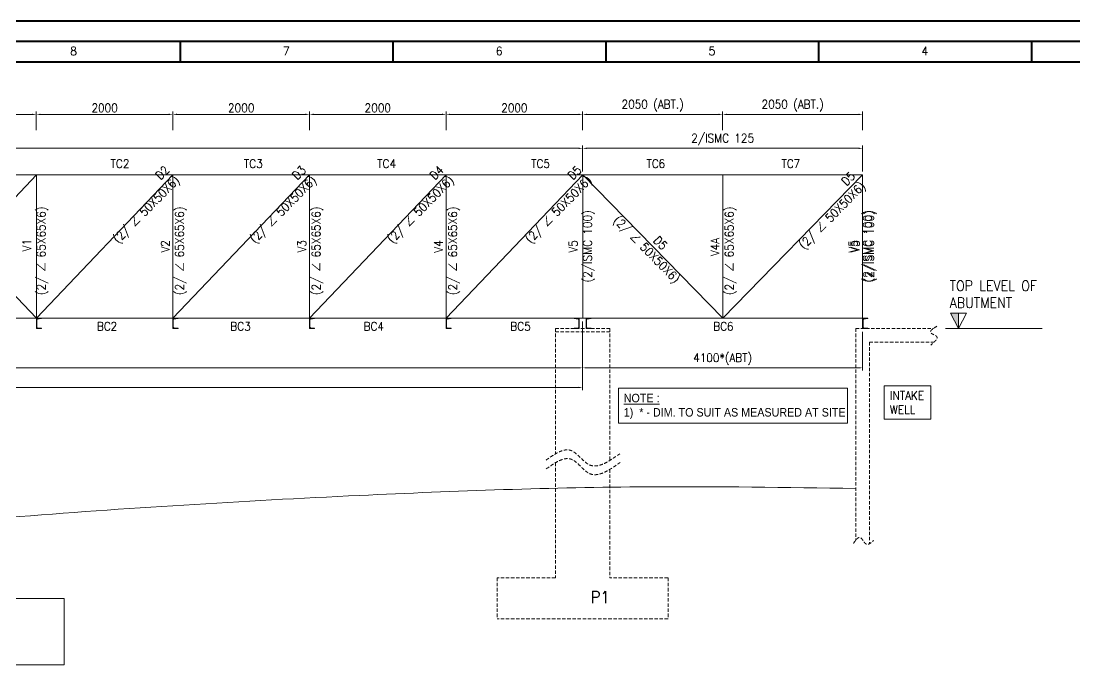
# Model space of a CAD drawing. Header units: millimetres. Extents: x 0 to 1124626, y -157535 to 82123.
# Drawn here: x 26018 to 41449, y 26043 to 35640 of the extents above; entities that cross this region are included whole.
import ezdxf
from ezdxf.enums import TextEntityAlignment as Align

# ---------------------------------------------------------------- set-up
doc = ezdxf.new("R2010")
doc.units = ezdxf.units.MM
doc.header["$MEASUREMENT"] = 0
doc.linetypes.add('HIDDEN', pattern=[0.375, 0.25, -0.125])
for name, color, linetype, lineweight in [('BORDER', 230, 'Continuous', 40), ('CN', 253, 'Continuous', 15), ('Dim', 6, 'Continuous', 13), ('HIDE', 251, 'HIDDEN', 13), ('STR. STEEL', 25, 'Continuous', 18), ('Text', 7, 'Continuous', 15), ('TITLE TEXT', 50, 'Continuous', 18)]:
    doc.layers.add(name, color=color, linetype=linetype, lineweight=lineweight)
doc.styles.add('ROMANS', font='romans.shx', dxfattribs={"oblique": 10, "height": 0.15})
doc.styles.add('style1', font='romans.shx', dxfattribs={"width": 0.9, "height": 300})
doc.dimstyles.new('Copy of DIM-1', dxfattribs={"dimscale": 40, "dimtxt": 125, "dimasz": 3, "dimexe": 1, "dimexo": 1.2, "dimgap": 0.8, "dimtad": 1, "dimdec": 0, "dimzin": 1, "dimdsep": 46, "dimtxsty": 'style1', "dimcen": 2, "dimclrd": 8, "dimclre": 8, "dimclrt": 7, "dimadec": 0, "dimazin": 0, "dimtfac": 1, "dimtdec": 0, "dimtofl": 0, "dimtmove": 1, "dimatfit": 3, "dimfxl": 1, "dimtolj": 1, "dimtzin": 0, "dimlwd": 9, "dimlwe": 9, "dimarcsym": 1})

# ---------------------------------------------------------------- blocks, each defined once
blk = doc.blocks.new('SHEET-1')
at = {"layer": 'BORDER', "color": 230}
for p, q in [((472.44, 589), (472.44, 584)), ((524.38, 589), (524.38, 584)), ((576.31, 589), (576.31, 584)), ((628.25, 589), (628.25, 584)), ((680.19, 589), (680.19, 584))]:
    blk.add_line(p, q, dxfattribs=at)
at = {"layer": 'BORDER', "color": 141}
blk.add_lwpolyline([(0, 0), (841, 0), (841, 594), (0, 594)], close=True, dxfattribs=at)
at = {"layer": 'BORDER', "color": 230}
for points in [[(5, 5), (836, 5), (836, 589), (5, 589)], [(10, 10), (831, 10), (831, 584), (10, 584)]]:
    blk.add_lwpolyline(points, close=True, dxfattribs=at)
at = {"layer": 'BORDER', "color": 31, "style": 'ROMANS'}
for s, p in [('8', (445.58, 585.7)), ('7', (497.52, 585.7)), ('6', (549.46, 585.7)), ('5', (601.4, 585.7)), ('4', (653.33, 585.7))]:
    blk.add_text(s, height=2, dxfattribs=at).set_placement(p)
blk.add_attdef('FILE', text='', height=2, dxfattribs=at).set_placement((836.21, 1.37), align=Align.RIGHT)
blk = doc.blocks.new('*D86')
at = {"layer": 'DEFPOINTS', "color": 0, "ltscale": 20, "transparency": 16777216}
for p in [(16241, 33778), (16241, 33392), (34241, 33392)]:
    blk.add_point(p, dxfattribs=at)
at = {"layer": 'Dim', "color": 8, "lineweight": 9, "ltscale": 20, "transparency": 16777216}
for p, q in [((16241, 33440), (16241, 33818)), ((34241, 33440), (34241, 33818)), ((34181, 33778), (16301, 33778))]:
    blk.add_line(p, q, dxfattribs=at)
at = {"layer": 'Dim', "color": 8, "ltscale": 20, "transparency": 16777216}
for points in [[(16301, 33788), (16301, 33768), (16241, 33778)], [(34181, 33788), (34181, 33768), (34241, 33778)]]:
    blk.add_solid(points, dxfattribs=at)
at = {"layer": 'Dim', "color": 7, "ltscale": 20, "transparency": 16777216, "insert": (25241, 33906), "char_height": 125, "attachment_point": 5, "style": 'style1'}
blk.add_mtext('\\A1;2/ISMC 125', dxfattribs=at)
blk = doc.blocks.new('*D87')
at = {"layer": 'DEFPOINTS', "color": 0, "ltscale": 20, "transparency": 16777216}
for p in [(16241, 31274), (34241, 31292), (34241, 30566)]:
    blk.add_point(p, dxfattribs=at)
at = {"layer": 'Dim', "color": 8, "lineweight": 9, "ltscale": 20, "transparency": 16777216}
for p, q in [((16241, 31226), (16241, 30526)), ((34241, 31244), (34241, 30526)), ((16301, 30566), (34181, 30566))]:
    blk.add_line(p, q, dxfattribs=at)
at = {"layer": 'Dim', "color": 8, "ltscale": 20, "transparency": 16777216}
for points in [[(16301, 30576), (16301, 30556), (16241, 30566)], [(34181, 30576), (34181, 30556), (34241, 30566)]]:
    blk.add_solid(points, dxfattribs=at)
at = {"layer": 'Dim', "color": 7, "ltscale": 20, "transparency": 16777216, "insert": (25241, 30693), "char_height": 125, "attachment_point": 5, "style": 'style1'}
blk.add_mtext('\\A1;2/ ISMC 100', dxfattribs=at)
blk = doc.blocks.new('*D92')
at = {"layer": 'DEFPOINTS', "color": 0, "ltscale": 20, "transparency": 16777216}
for p in [(26241, 34275), (24241, 33996), (26241, 33996)]:
    blk.add_point(p, dxfattribs=at)
at = {"layer": 'Dim', "color": 8, "lineweight": 9, "ltscale": 20, "transparency": 16777216}
for p, q in [((24241, 34044), (24241, 34315)), ((24301, 34275), (26181, 34275)), ((26241, 34044), (26241, 34315))]:
    blk.add_line(p, q, dxfattribs=at)
at = {"layer": 'Dim', "color": 8, "ltscale": 20, "transparency": 16777216}
for points in [[(24301, 34285), (24301, 34265), (24241, 34275)], [(26181, 34285), (26181, 34265), (26241, 34275)]]:
    blk.add_solid(points, dxfattribs=at)
at = {"layer": 'Dim', "color": 7, "ltscale": 20, "transparency": 16777216, "insert": (25241, 34370), "char_height": 125, "attachment_point": 5, "style": 'style1'}
blk.add_mtext('\\A1;2000', dxfattribs=at)
blk = doc.blocks.new('*D93')
at = {"layer": 'DEFPOINTS', "color": 0, "ltscale": 20, "transparency": 16777216}
for p in [(28241, 34275), (26241, 33996), (28241, 33996)]:
    blk.add_point(p, dxfattribs=at)
at = {"layer": 'Dim', "color": 8, "lineweight": 9, "ltscale": 20, "transparency": 16777216}
for p, q in [((26241, 34044), (26241, 34315)), ((26301, 34275), (28181, 34275)), ((28241, 34044), (28241, 34315))]:
    blk.add_line(p, q, dxfattribs=at)
at = {"layer": 'Dim', "color": 8, "ltscale": 20, "transparency": 16777216}
for points in [[(26301, 34285), (26301, 34265), (26241, 34275)], [(28181, 34285), (28181, 34265), (28241, 34275)]]:
    blk.add_solid(points, dxfattribs=at)
at = {"layer": 'Dim', "color": 7, "ltscale": 20, "transparency": 16777216, "insert": (27241, 34370), "char_height": 125, "attachment_point": 5, "style": 'style1'}
blk.add_mtext('\\A1;2000', dxfattribs=at)
blk = doc.blocks.new('*D94')
at = {"layer": 'DEFPOINTS', "color": 0, "ltscale": 20, "transparency": 16777216}
for p in [(30241, 34275), (28241, 33996), (30241, 33996)]:
    blk.add_point(p, dxfattribs=at)
at = {"layer": 'Dim', "color": 8, "lineweight": 9, "ltscale": 20, "transparency": 16777216}
for p, q in [((28241, 34044), (28241, 34315)), ((28301, 34275), (30181, 34275)), ((30241, 34044), (30241, 34315))]:
    blk.add_line(p, q, dxfattribs=at)
at = {"layer": 'Dim', "color": 8, "ltscale": 20, "transparency": 16777216}
for points in [[(28301, 34285), (28301, 34265), (28241, 34275)], [(30181, 34285), (30181, 34265), (30241, 34275)]]:
    blk.add_solid(points, dxfattribs=at)
at = {"layer": 'Dim', "color": 7, "ltscale": 20, "transparency": 16777216, "insert": (29241, 34370), "char_height": 125, "attachment_point": 5, "style": 'style1'}
blk.add_mtext('\\A1;2000', dxfattribs=at)
blk = doc.blocks.new('*D95')
at = {"layer": 'DEFPOINTS', "color": 0, "ltscale": 20, "transparency": 16777216}
for p in [(32241, 34275), (30241, 33996), (32241, 33996)]:
    blk.add_point(p, dxfattribs=at)
at = {"layer": 'Dim', "color": 8, "lineweight": 9, "ltscale": 20, "transparency": 16777216}
for p, q in [((30241, 34044), (30241, 34315)), ((30301, 34275), (32181, 34275)), ((32241, 34044), (32241, 34315))]:
    blk.add_line(p, q, dxfattribs=at)
at = {"layer": 'Dim', "color": 8, "ltscale": 20, "transparency": 16777216}
for points in [[(30301, 34285), (30301, 34265), (30241, 34275)], [(32181, 34285), (32181, 34265), (32241, 34275)]]:
    blk.add_solid(points, dxfattribs=at)
at = {"layer": 'Dim', "color": 7, "ltscale": 20, "transparency": 16777216, "insert": (31241, 34370), "char_height": 125, "attachment_point": 5, "style": 'style1'}
blk.add_mtext('\\A1;2000', dxfattribs=at)
blk = doc.blocks.new('*D96')
at = {"layer": 'DEFPOINTS', "color": 0, "ltscale": 20, "transparency": 16777216}
for p in [(34241, 34275), (32241, 33996), (34241, 33996)]:
    blk.add_point(p, dxfattribs=at)
at = {"layer": 'Dim', "color": 8, "lineweight": 9, "ltscale": 20, "transparency": 16777216}
for p, q in [((32241, 34044), (32241, 34315)), ((32301, 34275), (34181, 34275)), ((34241, 34044), (34241, 34315))]:
    blk.add_line(p, q, dxfattribs=at)
at = {"layer": 'Dim', "color": 8, "ltscale": 20, "transparency": 16777216}
for points in [[(32301, 34285), (32301, 34265), (32241, 34275)], [(34181, 34285), (34181, 34265), (34241, 34275)]]:
    blk.add_solid(points, dxfattribs=at)
at = {"layer": 'Dim', "color": 7, "ltscale": 20, "transparency": 16777216, "insert": (33241, 34370), "char_height": 125, "attachment_point": 5, "style": 'style1'}
blk.add_mtext('\\A1;2000', dxfattribs=at)
blk = doc.blocks.new('*D104')
at = {"layer": 'DEFPOINTS', "color": 0, "ltscale": 20, "transparency": 16777216}
for p in [(34241, 31292), (38341, 31142), (38341, 30566)]:
    blk.add_point(p, dxfattribs=at)
at = {"layer": 'Dim', "color": 8, "lineweight": 9, "ltscale": 20, "transparency": 16777216}
for p, q in [((34241, 31244), (34241, 30526)), ((38341, 31094), (38341, 30526)), ((34301, 30566), (38281, 30566))]:
    blk.add_line(p, q, dxfattribs=at)
at = {"layer": 'Dim', "color": 8, "ltscale": 20, "transparency": 16777216}
for points in [[(34301, 30576), (34301, 30556), (34241, 30566)], [(38281, 30576), (38281, 30556), (38341, 30566)]]:
    blk.add_solid(points, dxfattribs=at)
at = {"layer": 'Dim', "color": 7, "ltscale": 20, "transparency": 16777216, "insert": (36291, 30693), "char_height": 125, "attachment_point": 5, "style": 'style1'}
blk.add_mtext('\\A1;4100*(ABT)', dxfattribs=at)
blk = doc.blocks.new('*D98')
at = {"layer": 'DEFPOINTS', "color": 0, "ltscale": 20, "transparency": 16777216}
for p in [(36291, 34275), (34241, 33996), (36291, 33996)]:
    blk.add_point(p, dxfattribs=at)
at = {"layer": 'Dim', "color": 8, "lineweight": 9, "ltscale": 20, "transparency": 16777216}
for p, q in [((34241, 34044), (34241, 34315)), ((34301, 34275), (36231, 34275)), ((36291, 34044), (36291, 34315))]:
    blk.add_line(p, q, dxfattribs=at)
at = {"layer": 'Dim', "color": 8, "ltscale": 20, "transparency": 16777216}
for points in [[(34301, 34285), (34301, 34265), (34241, 34275)], [(36231, 34285), (36231, 34265), (36291, 34275)]]:
    blk.add_solid(points, dxfattribs=at)
at = {"layer": 'Dim', "color": 7, "ltscale": 20, "transparency": 16777216, "insert": (35266, 34402), "char_height": 125, "attachment_point": 5, "style": 'style1'}
blk.add_mtext('\\A1;2050 (ABT.)', dxfattribs=at)
blk = doc.blocks.new('*D99')
at = {"layer": 'DEFPOINTS', "color": 0, "ltscale": 20, "transparency": 16777216}
for p in [(34241, 33778), (34241, 33392), (38341, 33392)]:
    blk.add_point(p, dxfattribs=at)
at = {"layer": 'Dim', "color": 8, "lineweight": 9, "ltscale": 20, "transparency": 16777216}
for p, q in [((34241, 33440), (34241, 33818)), ((38341, 33440), (38341, 33818)), ((38281, 33778), (34301, 33778))]:
    blk.add_line(p, q, dxfattribs=at)
at = {"layer": 'Dim', "color": 8, "ltscale": 20, "transparency": 16777216}
for points in [[(34301, 33788), (34301, 33768), (34241, 33778)], [(38281, 33788), (38281, 33768), (38341, 33778)]]:
    blk.add_solid(points, dxfattribs=at)
at = {"layer": 'Dim', "color": 7, "ltscale": 20, "transparency": 16777216, "insert": (36291, 33906), "char_height": 125, "attachment_point": 5, "style": 'style1'}
blk.add_mtext('\\A1;2/ISMC 125', dxfattribs=at)
blk = doc.blocks.new('*D101')
at = {"layer": 'DEFPOINTS', "color": 0, "ltscale": 20, "transparency": 16777216}
for p in [(34241, 30620), (16241, 30398), (34241, 30279)]:
    blk.add_point(p, dxfattribs=at)
at = {"layer": 'Dim', "color": 8, "lineweight": 9, "ltscale": 20, "transparency": 16777216}
for p, q in [((34241, 30572), (34241, 30239)), ((16241, 30350), (16241, 30239)), ((16301, 30279), (34181, 30279))]:
    blk.add_line(p, q, dxfattribs=at)
at = {"layer": 'Dim', "color": 8, "ltscale": 20, "transparency": 16777216}
for points in [[(16301, 30289), (16301, 30269), (16241, 30279)], [(34181, 30289), (34181, 30269), (34241, 30279)]]:
    blk.add_solid(points, dxfattribs=at)
at = {"layer": 'Dim', "color": 7, "ltscale": 20, "transparency": 16777216, "insert": (25241, 30374), "char_height": 125, "attachment_point": 5, "style": 'style1'}
blk.add_mtext('\\A1;18000', dxfattribs=at)
blk = doc.blocks.new('*D103')
at = {"layer": 'DEFPOINTS', "color": 0, "ltscale": 20, "transparency": 16777216}
for p in [(36291, 34275), (36291, 33996), (38341, 33996)]:
    blk.add_point(p, dxfattribs=at)
at = {"layer": 'Dim', "color": 8, "lineweight": 9, "ltscale": 20, "transparency": 16777216}
for p, q in [((36291, 34044), (36291, 34315)), ((38281, 34275), (36351, 34275)), ((38341, 34044), (38341, 34315))]:
    blk.add_line(p, q, dxfattribs=at)
at = {"layer": 'Dim', "color": 8, "ltscale": 20, "transparency": 16777216}
for points in [[(36351, 34285), (36351, 34265), (36291, 34275)], [(38281, 34285), (38281, 34265), (38341, 34275)]]:
    blk.add_solid(points, dxfattribs=at)
at = {"layer": 'Dim', "color": 7, "ltscale": 20, "transparency": 16777216, "insert": (37316, 34402), "char_height": 125, "attachment_point": 5, "style": 'style1'}
blk.add_mtext('\\A1;2050 (ABT.)', dxfattribs=at)

msp = doc.modelspace()

# ---------------------------------------------------------------- hatches: boundary and pattern name
at = {"layer": 'Dim', "ltscale": 20}
msp.add_hatch(color=4, dxfattribs=at).paths.add_polyline_path([(39745.1469, 31141.7002), (39745.1469, 31366.306), (39628.0231, 31366.306)])

# ---------------------------------------------------------------- linework, layer by layer
at = {"layer": 'CN', "linetype": 'Continuous', "ltscale": 5}
for p, q in [((16241.3516, 33391.7002), (38341.3516, 33391.7002)), ((36291.3516, 31291.7002), (36291.3516, 33391.7002))]:
    msp.add_line(p, q, dxfattribs=at)
at = {"layer": 'CN', "ltscale": 20}
for p, q in [((24241.3516, 33391.7002), (26241.3516, 31291.7002)), ((26241.3516, 33391.7002), (24241.3516, 31291.7002)), ((26241.3516, 33391.7002), (26241.3516, 31291.7002)), ((28241.3516, 33391.7002), (26241.3516, 31291.7002)), ((28241.3516, 33391.7002), (28241.3516, 31291.7002)), ((30241.3516, 33391.7002), (28241.3516, 31291.7002)), ((30241.3516, 33391.7002), (30241.3516, 31291.7002)), ((32241.3516, 33391.7002), (30241.3516, 31291.7002)), ((32241.3516, 33391.7002), (32241.3516, 31291.7002)), ((34241.3516, 33391.7002), (32241.3516, 31291.7002)), ((34241.3516, 33391.7002), (34241.3516, 31291.7002)), ((34241.3516, 33391.7002), (36291.3516, 31291.7002)), ((38341.3516, 33391.7002), (36291.3516, 31291.7002)), ((38341.3516, 33391.7002), (38341.3516, 31291.7002)), ((38341.3516, 33391.7002), (38341.3516, 31291.7002)), ((16241.3516, 31291.7002), (38341.3516, 31291.7002))]:
    msp.add_line(p, q, dxfattribs=at)
at = {"layer": 'Dim', "ltscale": 20}
for p, q in [((39862.2706, 31366.306), (39628.0231, 31366.306)), ((39745.1469, 31141.7002), (39628.0231, 31366.306)), ((39745.1469, 31366.306), (39745.1469, 31141.7002)), ((39745.1469, 31141.7002), (39862.2706, 31366.306)), ((39554.7669, 31141.7002), (40969.336, 31141.7002))]:
    msp.add_line(p, q, dxfattribs=at)
at = {"layer": 'Dim', "ltscale": 0.005}
msp.add_lwpolyline([(34766.1789, 30267.0694), (38117.6963, 30267.0694), (38117.6963, 29754.7261), (34766.1789, 29754.7261)], close=True, dxfattribs=at)
at = {"layer": 'Dim', "ltscale": 20}
for points in [[(38653.8933, 30301.3837), (39339.8767, 30301.3837), (39339.8767, 29813.2657), (38653.8933, 29813.2657)], [(20390.7619, 27192.6925), (26650.3212, 27192.6925), (26650.3212, 26218.6573), (20390.7619, 26218.6573)]]:
    msp.add_lwpolyline(points, close=True, dxfattribs=at)
msp.add_open_spline([(734.759, 29148.3703), (1244.2911, 29064.3128), (2667.4356, 28806.9364), (5269.8607, 28673.2214), (8077.0746, 28207.6789), (10623.7223, 27999.0022), (13115.313, 28085.6897), (15730.4302, 28014.4312), (18867.6894, 27989.1684), (22170.8173, 28052.7131), (26287.3803, 28436.7716), (30664.0643, 28702.4721), (34802.7473, 28853.6893), (37226.4417, 28816.2005), (38241.3516, 28800.5023)], degree=3, knots=[4051.8100834888, 4051.8100834888, 4051.8100834888, 4051.8100834888, 5600.5963856295, 8387.0345980708, 11851.3828812712, 14132.750201967, 16036.853173135, 19324.427605079, 21979.2229669936, 25449.5855650394, 29229.1022168672, 34377.4566626423, 38603.7903835289, 41648.505977712, 41648.505977712, 41648.505977712, 41648.505977712], dxfattribs=at)
at = {"layer": 'HIDE', "linetype": 'HIDDEN', "ltscale": 200}
for p, q in [((33841.3516, 31141.7002), (34641.3516, 31141.7002)), ((33841.3516, 31141.7002), (33841.3516, 29305.7228)), ((33841.3516, 31090.9325), (34641.3516, 31090.9325)), ((34641.3516, 31141.7002), (34641.3516, 29211.4044)), ((38241.3516, 31141.7002), (39378.6804, 31141.7002)), ((38241.3516, 31141.7002), (38241.3516, 28045.6514)), ((38441.3516, 30941.7002), (39386.1625, 30941.7002)), ((38441.3516, 30941.7002), (38441.3516, 27992.2682)), ((33841.3516, 29175.7566), (33841.3516, 27494.4264)), ((34641.3516, 29081.3907), (34641.3516, 27494.4264)), ((32991.3516, 27494.4264), (32991.3516, 26894.4264)), ((33841.3516, 27494.4264), (32991.3516, 27494.4264)), ((35491.3516, 27494.4264), (34641.3516, 27494.4264)), ((35491.3516, 27494.4264), (35491.3516, 26894.4264)), ((35491.3516, 26894.4264), (32991.3516, 26894.4264))]:
    msp.add_line(p, q, dxfattribs=at)
for points in [[(39429.7672, 31174.686), (39336.176, 31081.1884), (39423.6256, 31026.4975), (39337.5884, 30899.286)], [(33705.5757, 29215.2636), (34070.4214, 29356.5763), (34337.4595, 29147.6054), (34785.3801, 29307.7842)], [(33708.7036, 29087.1456), (34073.5493, 29228.4582), (34340.5873, 29019.4874), (34788.5079, 29179.6662)], [(38204.704, 27997.4668), (38304.7191, 28082.5836), (38396.5601, 27985.8747), (38503.2944, 28040.4285)]]:
    msp.add_spline(points, degree=3, dxfattribs=at)
at = {"layer": 'STR. STEEL', "ltscale": 20}
for points in [[(26241.3516, 31141.7002), (26316.3516, 31141.7002), (26316.3516, 31144.8973, 0.383864035), (26314.2025, 31147.2842), (26256.0063, 31153.4009, -0.383864035), (26247.0516, 31163.3461), (26247.0516, 31270.0542, -0.383864035), (26256.0063, 31279.9995), (26314.2025, 31286.1161, 0.383864035), (26316.3516, 31288.503), (26316.3516, 31291.7002), (26241.3516, 31291.7002)], [(28241.3516, 31141.7002), (28316.3516, 31141.7002), (28316.3516, 31144.8973, 0.383864035), (28314.2025, 31147.2842), (28256.0063, 31153.4009, -0.383864035), (28247.0516, 31163.3461), (28247.0516, 31270.0542, -0.383864035), (28256.0063, 31279.9995), (28314.2025, 31286.1161, 0.383864035), (28316.3516, 31288.503), (28316.3516, 31291.7002), (28241.3516, 31291.7002)], [(30241.3516, 31141.7002), (30316.3516, 31141.7002), (30316.3516, 31144.8973, 0.383864035), (30314.2025, 31147.2842), (30256.0063, 31153.4009, -0.383864035), (30247.0516, 31163.3461), (30247.0516, 31270.0542, -0.383864035), (30256.0063, 31279.9995), (30314.2025, 31286.1161, 0.383864035), (30316.3516, 31288.503), (30316.3516, 31291.7002), (30241.3516, 31291.7002)], [(32241.3516, 31141.7002), (32316.3516, 31141.7002), (32316.3516, 31144.8973, 0.383864035), (32314.2025, 31147.2842), (32256.0063, 31153.4009, -0.383864035), (32247.0516, 31163.3461), (32247.0516, 31270.0542, -0.383864035), (32256.0063, 31279.9995), (32314.2025, 31286.1161, 0.383864035), (32316.3516, 31288.503), (32316.3516, 31291.7002), (32241.3516, 31291.7002)], [(34191.3516, 31141.7002), (34116.3516, 31141.7002), (34116.3516, 31144.8973, -0.383864035), (34118.5007, 31147.2842), (34176.6969, 31153.4009, 0.383864035), (34185.6516, 31163.3461), (34185.6516, 31270.0542, 0.383864035), (34176.6969, 31279.9995), (34118.5007, 31286.1161, -0.383864035), (34116.3516, 31288.503), (34116.3516, 31291.7002), (34191.3516, 31291.7002)], [(34291.3516, 31141.7002), (34366.3516, 31141.7002), (34366.3516, 31144.8973, 0.383864035), (34364.2025, 31147.2842), (34306.0063, 31153.4009, -0.383864035), (34297.0516, 31163.3461), (34297.0516, 31270.0542, -0.383864035), (34306.0063, 31279.9995), (34364.2025, 31286.1161, 0.383864035), (34366.3516, 31288.503), (34366.3516, 31291.7002), (34291.3516, 31291.7002)], [(38341.3516, 31141.7002), (38416.3516, 31141.7002), (38416.3516, 31144.8973, 0.383864035), (38414.2025, 31147.2842), (38356.0063, 31153.4009, -0.383864035), (38347.0516, 31163.3461), (38347.0516, 31270.0542, -0.383864035), (38356.0063, 31279.9995), (38414.2025, 31286.1161, 0.383864035), (38416.3516, 31288.503), (38416.3516, 31291.7002), (38341.3516, 31291.7002)]]:
    msp.add_lwpolyline(points, format="xyb", close=True, dxfattribs=at)

# ---------------------------------------------------------------- block references
at = {"xscale": 60, "yscale": 60, "zscale": 60}
msp.add_blockref('SHEET-1', (0, 0), dxfattribs=at)

# ---------------------------------------------------------------- texts
at = {"layer": 'Text', "ltscale": 20, "style": 'style1'}
for s, insert, char_height, width, attachment_point in [('TC2', (27603.1541, 33616.5854), 125, 111.984005, 3), ('TC3', (29557.0331, 33616.5854), 125, 111.984005, 3), ('TC4', (31508.2687, 33616.5854), 125, 111.984005, 3), ('TC5', (33762.568, 33616.5854), 125, 111.984005, 3), ('TC6', (35450.6163, 33616.5854), 125, 111.984005, 3), ('TC7', (37427.2222, 33616.5854), 125, 111.984005, 3), ('BC2', (27426.3304, 31235.041), 125, 111.984005, 3), ('BC3', (29380.2094, 31235.041), 125, 111.984005, 3), ('BC4', (31331.445, 31235.041), 125, 111.984005, 3), ('BC5', (33481.1056, 31235.041), 125, 111.984005, 3), ('BC6', (36451.0877, 31235.041), 125, 111.984005, 3), ('{\\fArial Baltic|b0|i0|c0|p34;\\LNOTE :\\l\\P1)  * - DIM. TO SUIT AS MEASURED AT SITE}', (34842.6624, 30185.9026), 125, 3873.548408, 1), ('P1', (34360.1581, 27297.1174), 175, 111.984005, 1)]:
    msp.add_mtext(s, dxfattribs=dict(at, insert=insert, char_height=char_height, width=width, attachment_point=attachment_point))
at = {"layer": 'Text', "ltscale": 20, "char_height": 125, "style": 'style1'}
for s, insert, width, attachment_point, rotation in [('D2\\P(2/ ∠ 50X50X6)', (28111.601, 33534.7607), 2822.717504, 3, 45.38276771), ('D3\\P(2/ ∠ 50X50X6)', (30114.0865, 33534.7607), 2822.717504, 3, 45.38276771), ('D4\\P(2/ ∠ 50X50X6)', (32127.4371, 33534.7607), 2822.717504, 3, 45.38276771), ('D5\\P(2/ ∠ 50X50X6)', (34148.43, 33534.7607), 2822.717504, 3, 45.38276771), ('D5\\P(2/ ∠ 50X50X6)', (38154.4417, 33448.0429), 2822.717504, 3, 45.38276771), ('\\pi1361.4,t1361.4;V1\\P\\pi723.86,tz;(2/ ∠ 65X65X6)', (26040.8097, 30906.8929), 2872.717504, 1, 90), ('\\pi1345.3,t2845.3;V2\\P\\pi723.86,tz;(2/ ∠ 65X65X6)', (28441.8935, 30906.8929), 2872.717504, 7, 90), ('\\pi1345.3;V3\\P\\pi723.86;(2/ ∠ 65X65X6)', (30441.8935, 30906.8929), 2872.717504, 7, 90), ('\\pi1342.6;V4\\P\\pi723.86;(2/ ∠ 65X65X6)', (32441.8935, 30906.8929), 2872.717504, 7, 90), ('\\pi1291.7;V4A\\P\\pi723.86;(2/ ∠ 65X65X6)', (36491.8935, 30906.8929), 2872.717504, 7, 90), ('\\pxqc;V5\\P(2/ISMC 100)', (34040.8097, 30906.8929), 2872.717504, 1, 90), ('\\pi1320.3;D5\\P\\pi698.86;(2/ ∠ 50X50X6)', (34428.2615, 33448.0429), 2822.717504, 1, 314.61723229), ('\\pxqc;V5\\P(2/ISMC 100)', (38140.8097, 30906.8929), 2872.717504, 1, 90), ('\\pxqc;V5\\P(2/ISMC 100)', (38545.3997, 30906.8929), 2872.717504, 7, 90)]:
    msp.add_mtext(s, dxfattribs=dict(at, insert=insert, width=width, attachment_point=attachment_point, rotation=rotation))
at = {"layer": 'TITLE TEXT', "ltscale": 20, "width": 8570.669872, "attachment_point": 1, "style": 'style1'}
for s, insert, char_height in [('TOP LEVEL OF \\PABUTMENT', (39615.8502, 31842.818), 150), ('INTAKE\\PWELL', (38740.7464, 30224.4417), 125)]:
    msp.add_mtext(s, dxfattribs=dict(at, insert=insert, char_height=char_height))

# ---------------------------------------------------------------- dimensions: what is measured, and where the dimension line sits
at = {"layer": 'Dim', "ltscale": 20}
for base, p1, p2, text, picture, middle in [((36291.3516, 34275.1541), (34241.3516, 33995.6403), (36291.3516, 33995.6403), '<> (ABT.)', '*D98', (35266.3516, 34402.3922)), ((34241.3516, 30566.0124), (16241.3516, 31274.0783), (34241.3516, 31291.7002), '2/ ISMC 100', '*D87', (25241.3516, 30693.2505)), ((38341.3516, 30566.0124), (34241.3516, 31291.7002), (38341.3516, 31141.7002), '<>*(ABT)', '*D104', (36291.3516, 30693.2505))]:
    dim = msp.add_linear_dim(base=base, p1=p1, p2=p2, text=text, dimstyle='Copy of DIM-1', override={"dimtxt": 125}, dxfattribs=at)
    dim.commit()
    dim.dimension.update_dxf_attribs({"geometry": picture, "text_midpoint": middle})
for base, p1, p2, text, picture, middle in [((36291.3516, 34275.1541), (38341.3516, 33995.6403), (36291.3516, 33995.6403), '<> (ABT.)', '*D103', (37316.3516, 34402.3922)), ((16241.3516, 33778.2666), (34241.3516, 33391.7002), (16241.3516, 33391.7002), '2/ISMC 125', '*D86', (25241.3516, 33905.5047)), ((34241.3516, 33778.2666), (38341.3516, 33391.7002), (34241.3516, 33391.7002), '2/ISMC 125', '*D99', (36291.3516, 33905.5047))]:
    dim = msp.add_linear_dim(base=base, p1=p1, p2=p2, angle=180, text=text, dimstyle='Copy of DIM-1', override={"dimtxt": 125}, dxfattribs=at)
    dim.commit()
    dim.dimension.update_dxf_attribs({"geometry": picture, "text_midpoint": middle})
for base, p1, p2, picture, middle in [((26241.3516, 34275.1541), (24241.3516, 33995.6403), (26241.3516, 33995.6403), '*D92', (25241.3516, 34369.6541)), ((28241.3516, 34275.1541), (26241.3516, 33995.6403), (28241.3516, 33995.6403), '*D93', (27241.3516, 34369.6541)), ((30241.3516, 34275.1541), (28241.3516, 33995.6403), (30241.3516, 33995.6403), '*D94', (29241.3516, 34369.6541)), ((32241.3516, 34275.1541), (30241.3516, 33995.6403), (32241.3516, 33995.6403), '*D95', (31241.3516, 34369.6541)), ((34241.3516, 34275.1541), (32241.3516, 33995.6403), (34241.3516, 33995.6403), '*D96', (33241.3516, 34369.6541)), ((34241.3516, 30279.1625), (16241.3516, 30397.7387), (34241.3516, 30620.3658), '*D101', (25241.3516, 30373.6625))]:
    dim = msp.add_linear_dim(base=base, p1=p1, p2=p2, dimstyle='Copy of DIM-1', override={"dimtxt": 125}, dxfattribs=at)
    dim.commit()
    dim.dimension.update_dxf_attribs({"geometry": picture, "text_midpoint": middle})

doc.saveas('drawing.dxf')
